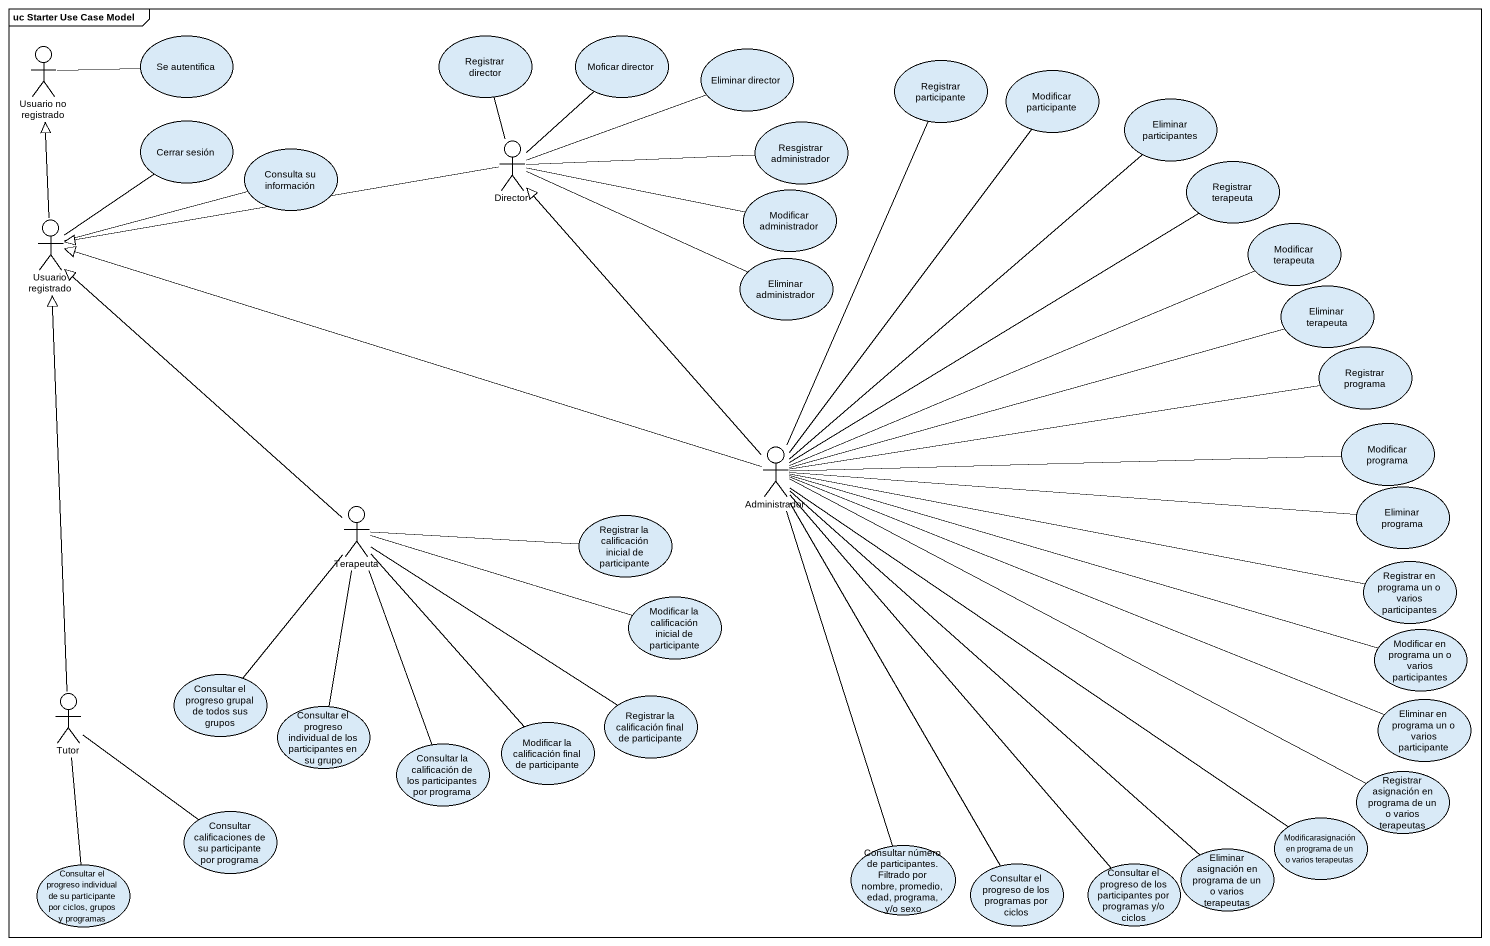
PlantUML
@startuml
mainframe uc Starter Use Case Model
actor "Usuario no registrado" as Usuario_no_registrado
usecase "Se autentifica" as Se_autentifica
usecase "Registrar director" as Registrar_director
usecase "Moficar director" as Moficar_director
usecase "Eliminar director" as Eliminar_director
usecase "Registrar participante" as Registrar_participante
usecase "Modificar participante" as Modificar_participante
usecase "Cerrar sesión" as Cerrar_sesión
usecase "Resgistrar administrador" as Resgistrar_administrador
usecase "Eliminar participantes" as Eliminar_participantes
usecase "Consulta su información" as Consulta_su_información
actor Director
usecase "Registrar terapeuta" as Registrar_terapeuta
usecase "Modificar administrador" as Modificar_administrador
actor "Usuario registrado" as Usuario_registrado
usecase "Modificar terapeuta" as Modificar_terapeuta
usecase "Eliminar administrador" as Eliminar_administrador
usecase "Eliminar terapeuta" as Eliminar_terapeuta
usecase "Registrar programa" as Registrar_programa
actor Administrador
usecase "Modificar programa" as Modificar_programa
usecase "Eliminar programa" as Eliminar_programa
actor Terapeuta
usecase "Registrar la calificación inicial de participante" as Registrar_la_calificación
usecase "Registrar en programa un o varios participantes" as Registrar_en_programa_un_o
usecase "Modificar la calificación inicial de participante" as Modificar_la_calificación
usecase "Modificar en programa un o varios participantes" as Modificar_en_programa_un_o
actor Tutor
usecase "Consultar el progreso grupal de todos sus grupos" as Consultar_el_progreso
usecase "Registrar la calificación final de participante" as Registrar_la_calificación_2
usecase "Consultar el progreso individual de los participantes en su grupo" as Consultar_el_progreso_2
usecase "Modificar la calificación final de participante" as Modificar_la_calificación_2
usecase "Eliminar en programa un o varios participante" as Eliminar_en_programa_un_o
usecase "Consultar la calificación de los participantes por programa" as Consultar_la_calificación
usecase "Registrar asignación en programa de un o varios terapeutas" as Registrar_asignación_en
usecase "Consultar calificaciones de su participante por programa" as Consultar_calificaciones_de
usecase "Consultar número de participantes. Filtrado por nombre, promedio, edad, programa, y/o sexo" as Consultar_número_de
usecase "Eliminar asignación en programa de un o varios terapeutas" as Eliminar_asignación_en
usecase "Modificarasignación en programa de un o varios terapeutas" as Modificarasignación_en
usecase "Consultar el progreso individual de su participante por ciclos, grupos y programas" as Consultar_el_progreso_3
usecase "Consultar el progreso de los programas por ciclos" as Consultar_el_progreso_de
usecase "Consultar el progreso de los participantes por programas y/o ciclos" as Consultar_el_progreso_de_2
Usuario_no_registrado -right- Se_autentifica
Director -up- Registrar_director
Director -up- Moficar_director
Director -right- Eliminar_director
Director -right- Resgistrar_administrador
Director -right- Modificar_administrador
Director -left-|> Usuario_registrado
Director -right- Eliminar_administrador
Usuario_registrado -up-|> Usuario_no_registrado
Usuario_registrado -up- Cerrar_sesión
Usuario_registrado -right- Consulta_su_información
Administrador -up- Registrar_participante
Administrador -up- Modificar_participante
Administrador -up- Eliminar_participantes
Administrador -up-|> Director
Administrador -up- Registrar_terapeuta
Administrador -left-|> Usuario_registrado
Administrador -right- Modificar_terapeuta
Administrador -right- Eliminar_terapeuta
Administrador -right- Registrar_programa
Administrador -right- Modificar_programa
Administrador -right- Eliminar_programa
Administrador -right- Registrar_en_programa_un_o
Administrador -right- Modificar_en_programa_un_o
Administrador -right- Eliminar_en_programa_un_o
Administrador -right- Registrar_asignación_en
Administrador -- Consultar_número_de
Administrador -- Eliminar_asignación_en
Administrador -- Modificarasignación_en
Administrador -- Consultar_el_progreso_de
Administrador -- Consultar_el_progreso_de_2
Terapeuta -up-|> Usuario_registrado
Terapeuta -right- Registrar_la_calificación
Terapeuta -right- Modificar_la_calificación
Terapeuta -- Consultar_el_progreso
Terapeuta -- Registrar_la_calificación_2
Terapeuta -- Consultar_el_progreso_2
Terapeuta -- Modificar_la_calificación_2
Terapeuta -- Consultar_la_calificación
Tutor -up-|> Usuario_registrado
Tutor -- Consultar_calificaciones_de
Tutor -- Consultar_el_progreso_3
@enduml
